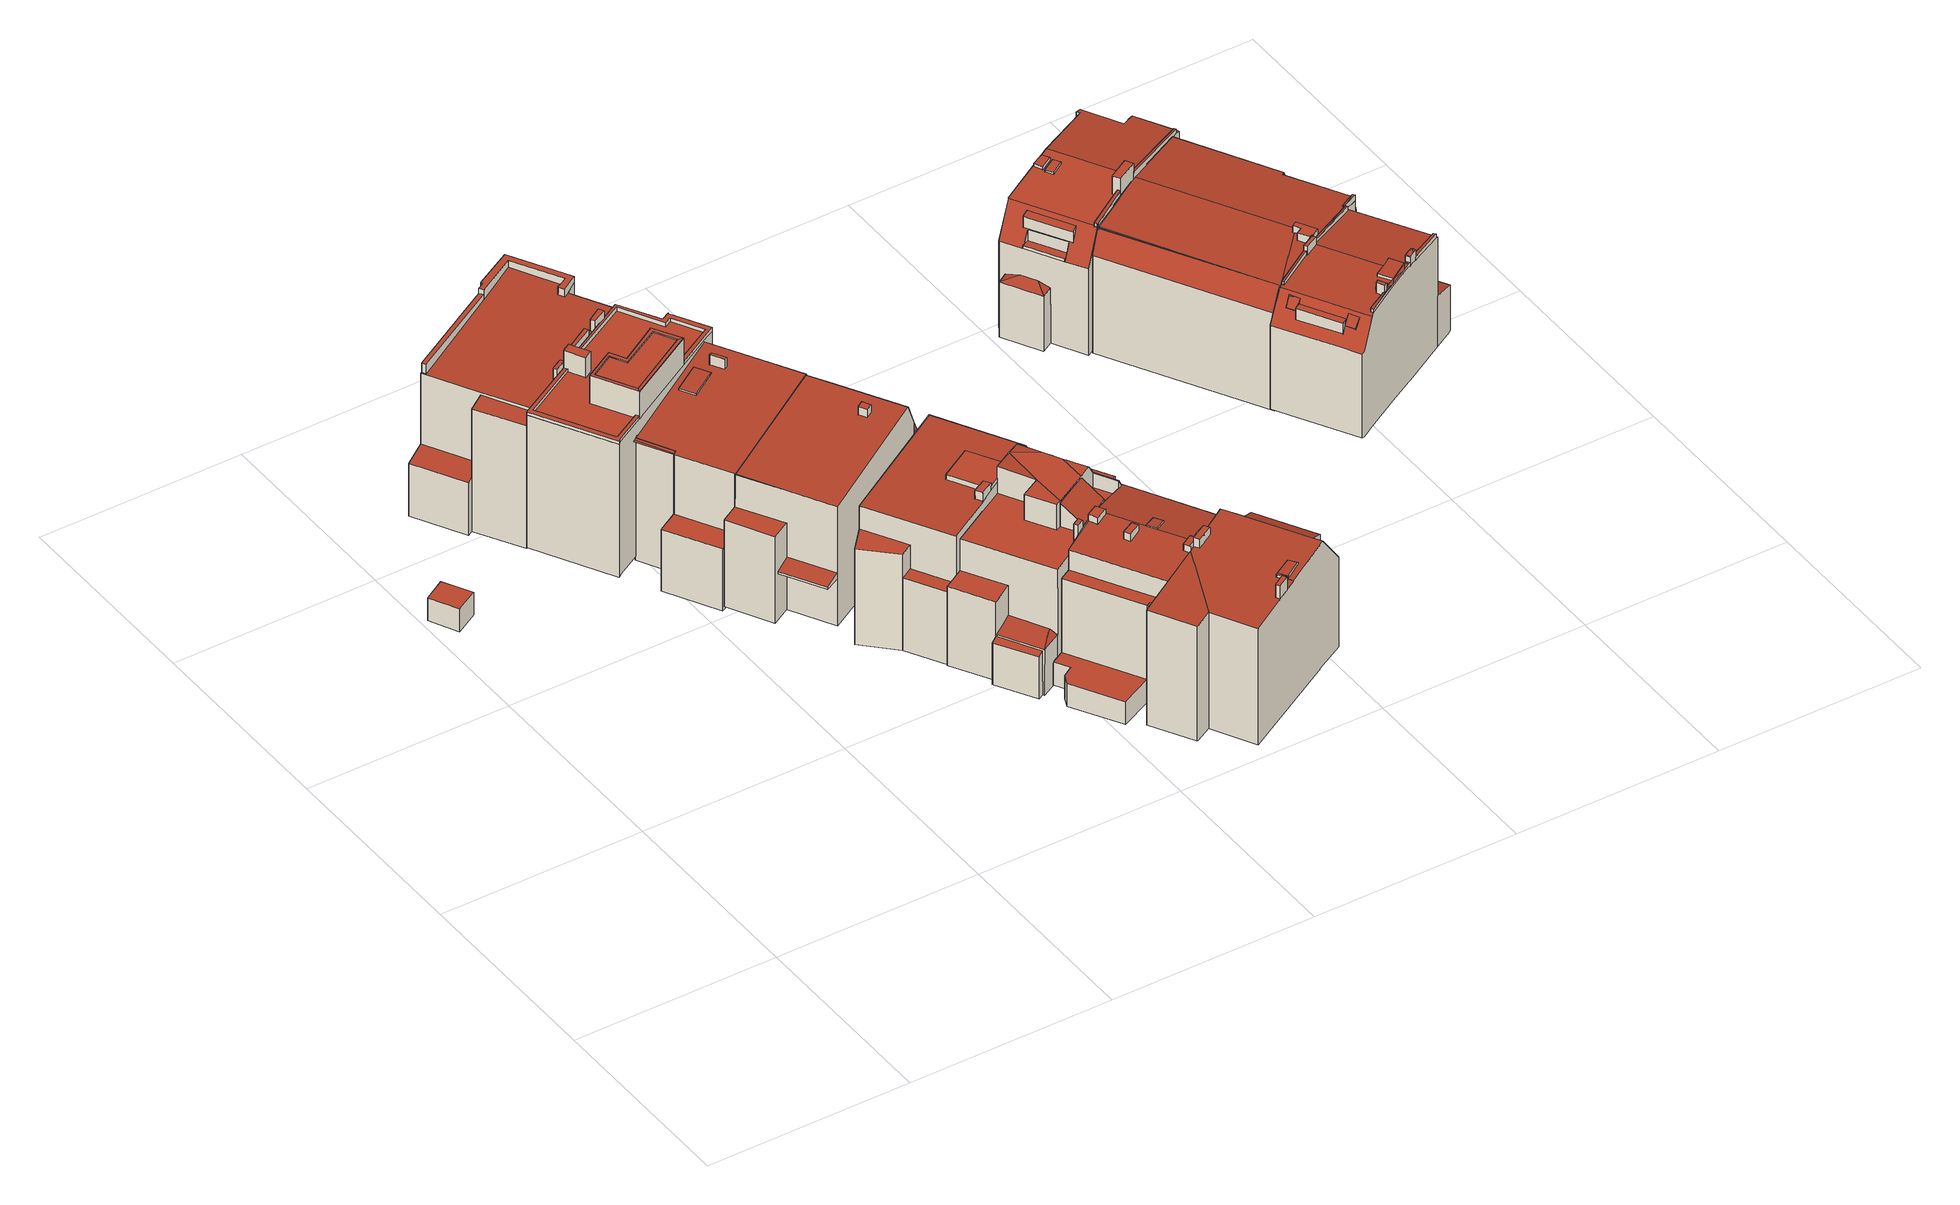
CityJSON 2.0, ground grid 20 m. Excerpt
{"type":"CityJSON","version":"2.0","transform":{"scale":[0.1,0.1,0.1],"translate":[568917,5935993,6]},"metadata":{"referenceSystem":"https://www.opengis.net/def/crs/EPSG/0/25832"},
"CityObjects":{
"building1":{"type":"Building","attributes":{"Grundfläche 2D":"7.586860","Grundhöhe NN":"6.819"},"geometry":[{"type":"Solid","lod":"3","boundaries":[[[[0,1,2,3]],[[4,5,3,2]],[[5,6,0,3]],[[6,7,1,0]],[[7,4,2,1]],[[7,6,5,4]]]],"semantics":{"surfaces":[{"type":"RoofSurface"},{"type":"WallSurface"},{"type":"GroundSurface"}],"values":[[0,1,1,1,1,2]]}}]},
"building2":{"type":"Building","attributes":{"Grundfläche 2D":"193.068914","Grundhöhe NN":"6.212"},"children":["building2-1","building2-2","building2-3","building2-4","building2-5","building2-6","building2-7","building2-8"],"geometry":[{"type":"Solid","lod":"3","boundaries":[[[[8,9,10,11,12,13,14,15,16,17,18,19,20,21,22,23,24,25,26,27,28]],[[29,8,28]],[[30,31,32,33,34,35,36,37,38,39]],[[40,41,42,43,44,45,46,24,23,47]],[[48,49,50,51]],[[52,53,54,55,56]],[[48,51,15,14,13,53,52]],[[57,23,22,21,20,19,18,17,16,15,51,58,59,60]],[[26,25,24,46,45]],[[29,28,27,26,45,61,38,37,62,63]],[[9,8,29,63,64]],[[10,9,64,65]],[[66,53,13,12,11,10,65,67]],[[48,52,56,49]],[[68,50,49,56,69]],[[51,50,68,58]],[[54,53,66,70]],[[55,54,70,71]],[[55,71,69,56]],[[72,34,33,32,73,74]],[[36,35,34,72,75]],[[37,36,75,62]],[[76,40,47,23,57,77]],[[30,39,78,44,43,42,41,40,76,73,32,31]],[[38,61,45,44,78,39]],[[60,59,58,68,69,71,70,66,67,65,64,63,62,75,72,74,73,76,77,57]]]],"semantics":{"surfaces":[{"type":"RoofSurface"},{"type":"WallSurface"},{"type":"GroundSurface"}],"values":[[0,0,0,0,0,0,1,1,1,1,1,1,1,1,1,1,1,1,1,1,1,1,1,1,1,2]]}}]},
"building2-1":{"type":"BuildingInstallation","parents":["building2"],"geometry":[{"type":"MultiSurface","lod":"3","boundaries":[[[79,80,81,82]],[[82,81,21,22]],[[79,82,22,83]],[[80,79,83,84]],[[81,80,84,21]]],"semantics":{"surfaces":[{"type":"RoofSurface"},{"type":"WallSurface"}],"values":[0,1,1,1,1]}}]},
"building2-2":{"type":"BuildingInstallation","parents":["building2"],"geometry":[{"type":"MultiSurface","lod":"3","boundaries":[[[85,86,87,88,89,90]],[[18,88,87,86,16,17]],[[89,88,18,91]],[[92,85,90,89,91,93]],[[86,85,92,16]]],"semantics":{"surfaces":[{"type":"RoofSurface"},{"type":"WallSurface"}],"values":[0,1,1,1,1]}}]},
"building2-3":{"type":"BuildingInstallation","parents":["building2"],"geometry":[{"type":"MultiSurface","lod":"3","boundaries":[[[94,95,96,97]],[[20,98,97,96]],[[94,97,98,99]],[[99,19,95,94]],[[96,95,19,20]]],"semantics":{"surfaces":[{"type":"RoofSurface"},{"type":"WallSurface"}],"values":[0,1,1,1,1]}}]},
"building2-4":{"type":"BuildingInstallation","parents":["building2"],"geometry":[{"type":"MultiSurface","lod":"3","boundaries":[[[100,101,102,103,104,105,106,107,108,109,110,111,112,113]],[[114,115,104,103]],[[115,116,117,105,104]],[[106,105,117,118]],[[119,120,121,111,110,109,108,107,106,118,122,123]],[[121,124,112,111]],[[124,24,25,26,113,112]],[[113,26,27,28,29,100]],[[8,9,101,100,29]],[[9,10,102,101]],[[11,114,103,102,10]]],"semantics":{"surfaces":[{"type":"RoofSurface"},{"type":"WallSurface"}],"values":[0,1,1,1,1,1,1,1,1,1,1]}}]},
"building2-5":{"type":"BuildingInstallation","parents":["building2"],"geometry":[{"type":"MultiSurface","lod":"3","boundaries":[[[125,115,114,126,127,128]],[[126,114,11,12]],[[12,129,127,126]],[[130,116,115,125,128,127,129,131]]],"semantics":{"surfaces":[{"type":"RoofSurface"},{"type":"WallSurface"}],"values":[0,1,1,1]}}]},
"building2-6":{"type":"BuildingInstallation","parents":["building2"],"geometry":[{"type":"MultiSurface","lod":"3","boundaries":[[[132,133,134,135,136,137]],[[32,33,134,133]],[[135,134,33,138]],[[138,139,136,135]],[[137,136,139,140]],[[31,132,137,140]],[[132,31,32,133]]],"semantics":{"surfaces":[{"type":"RoofSurface"},{"type":"WallSurface"}],"values":[0,1,1,1,1,1,1]}}]},
"building2-7":{"type":"BuildingInstallation","parents":["building2"],"geometry":[{"type":"MultiSurface","lod":"3","boundaries":[[[141,61,78,142,143,144,145]],[[38,61,141,37]],[[142,78,61,38,39,146]],[[143,142,146,147]],[[147,35,144,143]],[[35,36,145,144]],[[36,37,141,145]]],"semantics":{"surfaces":[{"type":"RoofSurface"},{"type":"WallSurface"}],"values":[0,1,1,1,1,1,1]}}]},
"building2-8":{"type":"BuildingInstallation","parents":["building2"],"geometry":[{"type":"MultiSurface","lod":"3","boundaries":[[[148,149,150,151]],[[152,150,149]],[[148,151,153]],[[149,148,153,152]]],"semantics":{"surfaces":[{"type":"RoofSurface"},{"type":"WallSurface"}],"values":[0,1,1,1]}}]},
"building3":{"type":"Building","attributes":{"Grundfläche 2D":"150.784578","Grundhöhe NN":"6.321"},"children":["building3-1","building3-2","building3-3","building3-4","building3-5","building3-6","building3-7","building3-8"],"geometry":[{"type":"MultiSurface","lod":"3","boundaries":[[[154,155,156,157,158,159]],[[160,161,162,163,164,165,166]],[[167,168,169,170,171,172,173,22,174,175,176,177,178,179,180,181,182,183,184,185,186,187,188]],[[189,190,191,192,193,194,195,196,197]],[[198,199,200,181,188,201]],[[202,161,160,171,170,169,168,203,204]],[[171,160,166,172]],[[172,166,165,173]],[[205,206,207,178,177,176,175,174,22,173,165,208,209,210]],[[179,178,207,211]],[[212,203,168,167,188,181,180,179,211,213]],[[162,161,202,214]],[[164,163,162,214,215,189,197,196,195,216,217]],[[165,164,217,208]],[[218,191,190,189,215,219]],[[220,193,192,191,218,221]],[[216,195,194,193,220,222]],[[214,202,204,203,212,213,211,207,206,205,210,209,208,217,216,222,220,221,218,219,215]]],"semantics":{"surfaces":[{"type":"RoofSurface"},{"type":"WallSurface"},{"type":"GroundSurface"}],"values":[0,0,0,0,1,1,1,1,1,1,1,1,1,1,1,1,1,2]}}]},
"building3-1":{"type":"BuildingInstallation","parents":["building3"],"geometry":[{"type":"MultiSurface","lod":"3","boundaries":[[[223,224,225,226]],[[224,223,156,155]],[[199,198,226,225]]],"semantics":{"surfaces":[{"type":"RoofSurface"},{"type":"WallSurface"}],"values":[0,1,1]}}]},
"building3-2":{"type":"BuildingInstallation","parents":["building3"],"geometry":[{"type":"MultiSurface","lod":"3","boundaries":[[[227,228,229,230,231,232,233,200,234,235]],[[176,177,178,231,230,229]],[[178,179,232,231]],[[179,180,181,200,233,232]],[[182,236,235,234]],[[227,235,236,237]],[[237,238,228,227]]],"semantics":{"surfaces":[{"type":"RoofSurface"},{"type":"WallSurface"}],"values":[0,1,1,1,1,1,1]}}]},
"building3-3":{"type":"BuildingInstallation","parents":["building3"],"geometry":[{"type":"MultiSurface","lod":"3","boundaries":[[[239,240,241,242,201,243,244,245,246,247,248,249,250,251,252]],[[188,167,168,243,201]],[[168,169,170,171,246,245,244,243]],[[171,172,247,246]],[[172,173,248,247]],[[173,22,174,250,249,248]],[[253,254,252,251]],[[254,255,239,252]],[[256,240,239,255]],[[241,240,256,257]],[[257,187,242,241]]],"semantics":{"surfaces":[{"type":"RoofSurface"},{"type":"WallSurface"}],"values":[0,1,1,1,1,1,1,1,1,1,1]}}]},
"building3-4":{"type":"BuildingInstallation","parents":["building3"],"geometry":[{"type":"MultiSurface","lod":"3","boundaries":[[[258,259,260,261,262,263]],[[261,260,229,228,238,264]],[[262,261,264,265]],[[253,251,250,258,263,262,265]],[[250,174,175,176,229,260,259,258]]],"semantics":{"surfaces":[{"type":"RoofSurface"},{"type":"WallSurface"}],"values":[0,1,1,1,1]}}]},
"building3-5":{"type":"BuildingInstallation","parents":["building3"],"geometry":[{"type":"MultiSurface","lod":"3","boundaries":[[[266,267,268,269]],[[266,269,270,271]],[[271,272,267,266]],[[269,268,273,270]],[[268,267,272,273]]],"semantics":{"surfaces":[{"type":"RoofSurface"},{"type":"WallSurface"}],"values":[0,1,1,1,1]}}]},
"building3-6":{"type":"BuildingInstallation","parents":["building3"],"geometry":[{"type":"MultiSurface","lod":"3","boundaries":[[[274,275,276,277]],[[277,278,279,274]],[[276,275,280,281]],[[281,278,277,276]],[[275,274,279,280]]],"semantics":{"surfaces":[{"type":"RoofSurface"},{"type":"WallSurface"}],"values":[0,1,1,1,1]}}]},
"building3-7":{"type":"BuildingInstallation","parents":["building3"],"geometry":[{"type":"MultiSurface","lod":"3","boundaries":[[[282,283,284,285,286,287,288,289,290,291,292]],[[189,190,191,286,285,284]],[[191,192,193,288,287,286]],[[193,194,195,290,289,288]],[[196,291,290,195]],[[196,293,292,291]],[[282,292,293,294]],[[294,197,283,282]],[[189,284,283,197]]],"semantics":{"surfaces":[{"type":"RoofSurface"},{"type":"WallSurface"}],"values":[0,1,1,1,1,1,1,1,1]}}]},
"building3-8":{"type":"BuildingInstallation","parents":["building3"],"geometry":[{"type":"MultiSurface","lod":"3","boundaries":[[[295,296,297,225,224,298,299,300,301,223,226,302]],[[298,224,155,154]],[[299,298,154,159]],[[300,299,159,158]],[[301,300,158,157]],[[223,301,157,156]],[[186,302,226,198,201,242,187]],[[302,186,185,295]],[[295,185,184,296]],[[296,184,183,297]],[[200,199,225,297,183,182,234]]],"semantics":{"surfaces":[{"type":"RoofSurface"},{"type":"WallSurface"}],"values":[0,1,1,1,1,1,1,1,1,1,1]}}]},
"building4":{"type":"Building","attributes":{"Grundfläche 2D":"150.213702","Grundhöhe NN":"6.006"},"children":["building4-1","building4-2","building4-3"],"geometry":[{"type":"Solid","lod":"3","boundaries":[[[[303,304,305,306,307,308,309,310,311]],[[312,313,306,305,304,314,315,316,317]],[[318,319,320,321,322]],[[323,324,325,326]],[[327,328,329,330,331,332]],[[320,319,333,334]],[[321,335,336,322]],[[318,322,336,337]],[[319,318,337,333]],[[338,339,317,314]],[[340,341,342,308,307,306,313,312,317,339,343]],[[344,308,342,345]],[[344,345,346,332,310]],[[310,332,331,311]],[[338,314,304,303,311,331,347,348,349]],[[325,320,334,350,326]],[[323,326,350,351]],[[323,351,335,321,324]],[[324,321,320,325]],[[327,332,346,352]],[[328,327,352,353]],[[354,347,331,330,329,328,353,355]],[[333,337,336,335,351,350,334]],[[342,341,340,343,339,338,349,348,347,354,355,353,352,346,345]],[[310,309,308,344]],[[316,315,314,317]]]],"semantics":{"surfaces":[{"type":"RoofSurface"},{"type":"WallSurface"},{"type":"GroundSurface"}],"values":[[0,0,0,0,0,1,1,1,1,1,1,1,1,1,1,1,1,1,1,1,1,1,2,2,0,0]]}}]},
"building4-1":{"type":"BuildingInstallation","parents":["building4"],"geometry":[{"type":"MultiSurface","lod":"3","boundaries":[[[356,357,358,359]],[[360,361,359,358]],[[356,359,361,362]],[[357,356,362,363]],[[363,360,358,357]]],"semantics":{"surfaces":[{"type":"RoofSurface"},{"type":"WallSurface"}],"values":[0,1,1,1,1]}}]},
"building4-2":{"type":"BuildingInstallation","parents":["building4"],"geometry":[{"type":"MultiSurface","lod":"3","boundaries":[[[364,365,366,367]],[[368,366,365]],[[364,367,369]],[[365,364,369,368]]],"semantics":{"surfaces":[{"type":"RoofSurface"},{"type":"WallSurface"}],"values":[0,1,1,1]}}]},
"building4-3":{"type":"BuildingInstallation","parents":["building4"],"geometry":[{"type":"MultiSurface","lod":"3","boundaries":[[[370,371,372,373]],[[374,371,370,375]],[[374,376,372,371]],[[373,372,376,377]],[[370,373,377,375]]],"semantics":{"surfaces":[{"type":"RoofSurface"},{"type":"WallSurface"}],"values":[0,1,1,1,1]}}]},
"building5":{"type":"Building","attributes":{"Grundfläche 2D":"145.394375","Grundhöhe NN":"6.310"},"children":["building5-1","building5-2","building5-3"],"geometry":[{"type":"Solid","lod":"3","boundaries":[[[[378,311,379]],[[380,311,378,381,382,383]],[[380,383,382,384,385,315,386,387]],[[388,389,390,391]],[[392,393,394,395]],[[382,381,396,397,398,399,384]],[[399,400,386,384]],[[401,402,403,390,379,311,380,387,386,400,404]],[[405,406,407,398,397,396,381,378,379,390,389]],[[391,390,403,408]],[[388,391,408,409]],[[405,389,388,409,407,406]],[[393,392,410,411]],[[394,393,411,412]],[[395,394,412,413]],[[392,395,413,410]],[[402,401,404,400,399,398,407,409,408,403]],[[411,410,413,412]],[[384,386,315,385]]]],"semantics":{"surfaces":[{"type":"RoofSurface"},{"type":"WallSurface"},{"type":"GroundSurface"}],"values":[[0,0,0,0,0,1,1,1,1,1,1,1,1,1,1,1,2,2,0]]}}]},
"building5-1":{"type":"BuildingInstallation","parents":["building5"],"geometry":[{"type":"MultiSurface","lod":"3","boundaries":[[[414,415,416,417]],[[418,419,417,416]],[[414,417,419,420]],[[414,420,421,415]],[[421,418,416,415]]],"semantics":{"surfaces":[{"type":"RoofSurface"},{"type":"WallSurface"}],"values":[0,1,1,1,1]}}]},
"building5-2":{"type":"BuildingInstallation","parents":["building5"],"geometry":[{"type":"MultiSurface","lod":"3","boundaries":[[[422,423,424,425]],[[426,424,423]],[[427,422,425]],[[426,423,422,427]]],"semantics":{"surfaces":[{"type":"RoofSurface"},{"type":"WallSurface"}],"values":[0,1,1,1]}}]},
"building5-3":{"type":"BuildingInstallation","parents":["building5"],"geometry":[{"type":"MultiSurface","lod":"3","boundaries":[[[428,396,405,429]],[[397,406,405,396]],[[406,430,429,405]],[[430,431,428,429]],[[431,397,396,428]],[[397,431,430,406]]],"semantics":{"surfaces":[{"type":"RoofSurface"},{"type":"WallSurface"},{"type":"OuterCeilingSurface"}],"values":[0,1,1,1,1,2]}}]},
"building6":{"type":"Building","attributes":{"Grundfläche 2D":"137.640299","Grundhöhe NN":"7.008"},"children":["building6-1"],"geometry":[{"type":"MultiSurface","lod":"3","boundaries":[[[432,433,434,435,436,437]],[[438,439,440,441,442,443,444,445,446,447,448,449,450,451]],[[450,449,452,453,454,455]],[[456,457,458,459]],[[460,461,462,463]],[[437,436,448,447]],[[432,437,447,446]],[[446,445,433,432]],[[443,448,436,435]],[[456,459,464,465]],[[457,456,465,466]],[[458,457,439,438,451,460,463]],[[449,448,443,442,441,440,439,457,466,467,452]],[[455,452,467,468]],[[451,450,455,468,469,460]],[[461,460,469,470]],[[463,462,464,459,458]],[[462,461,470,464]],[[470,469,468,467,466,465,464]],[[453,452,455,454]]],"semantics":{"surfaces":[{"type":"RoofSurface"},{"type":"WallSurface"},{"type":"GroundSurface"}],"values":[0,0,0,0,0,1,1,1,1,1,1,1,1,1,1,1,1,1,2,0]}}]},
"building6-1":{"type":"BuildingInstallation","parents":["building6"],"geometry":[{"type":"MultiSurface","lod":"3","boundaries":[[[471,472,471,473,474,475]],[[471,472,440,441,442,443,435,473]],[[435,434,474,473]],[[475,474,434,433,445,476]],[[440,472,471,475,476,441]]],"semantics":{"surfaces":[{"type":"RoofSurface"},{"type":"WallSurface"}],"values":[0,1,1,1,1]}}]},
"building7":{"type":"Building","attributes":{"Grundfläche 2D":"152.848175","Grundhöhe NN":"7.131"},"children":["building7-1","building7-2","building7-3","building7-4","building7-5","building7-6","building7-7"],"geometry":[{"type":"Solid","lod":"3","boundaries":[[[[477,478,479,480,481,482,483,484,485,486,487,488,489,490]],[[491,492,493]],[[494,495,496,491]],[[491,496,497,498,499,492]],[[500,498,497]],[[492,499,501]],[[498,500,502,503,504,505,501,499]],[[506,507,508,509,510]],[[511,512,513,514,515,516]],[[517,518,519,520]],[[521,522,523,524,525]],[[523,526,525,524]],[[521,525,526,489,488,514,513]],[[527,480,479,478,477,490,489,526,528,529,530]],[[487,531,532,514,488]],[[508,507,533,534]],[[509,508,534,535]],[[510,509,535,536]],[[537,516,515,514,532,538]],[[516,537,533,507,511]],[[521,513,512,511,507,506,522]],[[493,487,486,491]],[[491,486,485,494]],[[494,485,484,495]],[[482,481,502,500,497,496,495,484,483]],[[502,481,480,503]],[[503,480,527,539,504]],[[517,540,541,505,504,539,542,518]],[[487,493,492,501,505,541,531]],[[519,518,542,543]],[[520,519,543,544]],[[517,520,544,540]],[[545,523,522,506,510,536]],[[526,523,545,528]],[[529,528,545,536,535,534,533,537,538,532,531,541,540,544,543,542,539,527,530]]]],"semantics":{"surfaces":[{"type":"RoofSurface"},{"type":"WallSurface"},{"type":"GroundSurface"}],"values":[[0,0,0,0,0,0,0,0,0,0,0,0,1,1,1,1,1,1,1,1,1,1,1,1,1,1,1,1,1,1,1,1,1,1,2]]}}]},
"building7-1":{"type":"BuildingInstallation","parents":["building7"],"geometry":[{"type":"MultiSurface","lod":"3","boundaries":[[[546,547,548,549]],[[490,477,547,546]],[[477,550,548,547]],[[549,548,550,551]],[[551,490,546,549]]],"semantics":{"surfaces":[{"type":"RoofSurface"},{"type":"WallSurface"}],"values":[0,1,1,1,1]}}]},
"building7-2":{"type":"BuildingInstallation","parents":["building7"],"geometry":[{"type":"MultiSurface","lod":"3","boundaries":[[[552,553,554,555]],[[552,482,483,553]],[[483,556,554,553]],[[556,557,555,554]],[[482,552,555,557]]],"semantics":{"surfaces":[{"type":"RoofSurface"},{"type":"WallSurface"}],"values":[0,1,1,1,1]}}]},
"building7-3":{"type":"BuildingInstallation","parents":["building7"],"geometry":[{"type":"MultiSurface","lod":"3","boundaries":[[[558,559,560,561]],[[562,563,560,559]],[[561,560,563,564]],[[564,565,558,561]],[[559,558,565,562]]],"semantics":{"surfaces":[{"type":"RoofSurface"},{"type":"WallSurface"}],"values":[0,1,1,1,1]}}]},
"building7-4":{"type":"BuildingInstallation","parents":["building7"],"geometry":[{"type":"MultiSurface","lod":"3","boundaries":[[[566,567,568,569]],[[568,567,570]],[[571,566,569]],[[567,566,571,570]]],"semantics":{"surfaces":[{"type":"RoofSurface"},{"type":"WallSurface"}],"values":[0,1,1,1]}}]},
"building7-5":{"type":"BuildingInstallation","parents":["building7"],"geometry":[{"type":"MultiSurface","lod":"3","boundaries":[[[572,573,574,575]],[[575,574,576,577]],[[577,578,572,575]],[[573,572,578,579]],[[579,576,574,573]]],"semantics":{"surfaces":[{"type":"RoofSurface"},{"type":"WallSurface"}],"values":[0,1,1,1,1]}}]},
"building7-6":{"type":"BuildingInstallation","parents":["building7"],"geometry":[{"type":"MultiSurface","lod":"3","boundaries":[[[580,581,582,583]],[[582,581,584]],[[580,583,585]],[[581,580,585,584]]],"semantics":{"surfaces":[{"type":"RoofSurface"},{"type":"WallSurface"}],"values":[0,1,1,1]}}]},
"building7-7":{"type":"BuildingInstallation","parents":["building7"],"geometry":[{"type":"MultiSurface","lod":"3","boundaries":[[[586,587,588,589]],[[587,586,590,591]],[[588,592,593,589]],[[586,589,593,590]],[[591,592,588,587]]],"semantics":{"surfaces":[{"type":"RoofSurface"},{"type":"WallSurface"}],"values":[0,1,1,1,1]}}]},
"building8":{"type":"Building","attributes":{"Grundfläche 2D":"140.776679","Grundhöhe NN":"7.153"},"children":["building8-1","building8-2","building8-3","building8-4","building8-5"],"geometry":[{"type":"Solid","lod":"3","boundaries":[[[[594,595,596,597,598,599,600,601,602,603,604,605,606,607,608,609,610],[611,605,611,602]],[[610,595,594]],[[612,613,614,615,603,602,601,600,599,598]],[[611,605,611,602]],[[616,617,618,619,620,621,622,623]],[[624,625,626,627,628,620,619,618]],[[629,630,631,632,633,634]],[[635,636,637,638,639,640,641]],[[642,629,608,607,606,605,604,603,615,621,643,644,645]],[[608,629,634,609]],[[646,647,648,649,623,650,614,613,612,598,597,596,595,610,609,634,651,652,653]],[[650,623,622,621,615,614]],[[643,621,620,628,627,654,655]],[[656,657,624,618,617,616,623,649,658]],[[627,624,657,654]],[[631,638,659,660,661]],[[633,661,660,662]],[[634,633,662,651]],[[629,642,663,639,630]],[[630,639,638,631]],[[640,639,663,664]],[[641,640,664,665]],[[635,641,665,666]],[[636,635,666,667]],[[637,636,667,668]],[[638,637,668,659]],[[659,668,667,666,665,664,663,642,645,644,643,655,654,657,656,658,649,648,647,646,653,652,651,662,660]],[[625,624,627,626]],[[661,633,632,631]]]],"semantics":{"surfaces":[{"type":"RoofSurface"},{"type":"WallSurface"},{"type":"GroundSurface"}],"values":[[0,0,0,0,0,0,0,0,1,1,1,1,1,1,1,1,1,1,1,1,1,1,1,1,1,1,2,0,0]]}}]},
"building8-1":{"type":"BuildingInstallation","parents":["building8"],"geometry":[{"type":"MultiSurface","lod":"3","boundaries":[[[669,670,671,672,673,674]],[[675,676,672,671,670,605]],[[673,672,676,677]],[[674,673,677,611]],[[669,674,611,604]],[[670,669,604,605]]],"semantics":{"surfaces":[{"type":"RoofSurface"},{"type":"WallSurface"}],"values":[0,1,1,1,1,1]}}]},
"building8-2":{"type":"BuildingInstallation","parents":["building8"],"geometry":[{"type":"MultiSurface","lod":"3","boundaries":[[[678,679,680,681,682,683,684]],[[680,610,595,596,597,682,681]],[[684,683,682,597,685,594]],[[594,686,687,679,678,684]],[[687,610,680,679]]],"semantics":{"surfaces":[{"type":"RoofSurface"},{"type":"WallSurface"}],"values":[0,1,1,1,1]}}]},
"building8-3":{"type":"BuildingInstallation","parents":["building8"],"geometry":[{"type":"MultiSurface","lod":"3","boundaries":[[[688,689,690,691]],[[691,690,692,693]],[[688,691,693,694]],[[689,688,694,695]],[[690,689,695,692]]],"semantics":{"surfaces":[{"type":"RoofSurface"},{"type":"WallSurface"}],"values":[0,1,1,1,1]}}]},
"building8-4":{"type":"BuildingInstallation","parents":["building8"],"geometry":[{"type":"MultiSurface","lod":"3","boundaries":[[[696,697,698,699]],[[601,600,699,698]],[[600,700,696,699]],[[697,696,700,701]],[[701,601,698,697]]],"semantics":{"surfaces":[{"type":"RoofSurface"},{"type":"WallSurface"}],"values":[0,1,1,1,1]}}]},
"building8-5":{"type":"BuildingInstallation","parents":["building8"],"geometry":[{"type":"MultiSurface","lod":"3","boundaries":[[[702,703,650,704,705]],[[623,650,703,622]],[[623,616,617,705,704,650]],[[705,617,706,702]],[[706,622,703,702]]],"semantics":{"surfaces":[{"type":"RoofSurface"},{"type":"WallSurface"}],"values":[0,1,1,1,1]}}]},
"building9":{"type":"Building","attributes":{"Grundfläche 2D":"150.774422","Grundhöhe NN":"7.460"},"children":["building9-1","building9-2","building9-3"],"geometry":[{"type":"Solid","lod":"3","boundaries":[[[[707,708,709,710]],[[711,712,713,714,715]],[[716,717,716,718]],[[719,717,716,720]],[[721,722,723,724,725,711,715,726,727,728,729,717,730,731,732,733,734,735,736,737],[719,720,716,717],[716,718,716,717]],[[738,739,740,721,737,736,735,741,742],[710,709,743,744]],[[745,746,747,748]],[[707,710,744]],[[743,708,707,744]],[[709,708,743]],[[713,712,749,750]],[[751,715,714,713,750,752]],[[726,715,751,753]],[[754,755,756,741,735,734,733,732,731,730,717,729,728,727,726,753,757]],[[747,758,759,738,742,741,756,760,748]],[[761,762,749,712,711,725,724,723,722,721,740,739,738,759,763]],[[745,748,760,764]],[[746,745,764,765]],[[747,746,765,758]],[[757,753,751,752,750,749,762,761,763,759,758,765,764,760,756,755,754]]]],"semantics":{"surfaces":[{"type":"RoofSurface"},{"type":"WallSurface"},{"type":"GroundSurface"}],"values":[[0,0,0,0,0,0,0,1,1,1,1,1,1,1,1,1,1,1,1,2]]}}]},
"building9-1":{"type":"BuildingInstallation","parents":["building9"],"geometry":[{"type":"MultiSurface","lod":"3","boundaries":[[[766,767,768,769,770]],[[771,768,767]],[[768,771,772,773,774,775]],[[776,719,767,766]],[[771,767,719,716]],[[773,772,771,716,777,778]],[[778,779,774,773]],[[718,775,774,779]],[[780,770,769,768,775,718,720,781]],[[780,776,766,770]]],"semantics":{"surfaces":[{"type":"RoofSurface"},{"type":"WallSurface"}],"values":[0,0,0,1,1,1,1,1,1,1]}}]},
"building9-2":{"type":"BuildingInstallation","parents":["building9"],"geometry":[{"type":"MultiSurface","lod":"3","boundaries":[[[782,783,784,785,786,787,788,789]],[[725,790,783,782]],[[790,791,792,793,794,787,786,785,784,783]],[[794,722,788,787]],[[724,725,782,789,788,722,723]]],"semantics":{"surfaces":[{"type":"RoofSurface"},{"type":"WallSurface"}],"values":[0,1,1,1,1]}}]},
"building9-3":{"type":"BuildingInstallation","parents":["building9"],"geometry":[{"type":"MultiSurface","lod":"3","boundaries":[[[795,796,797,798]],[[796,795,727,728]],[[728,799,797,796]],[[798,797,799,800]],[[800,727,795,798]]],"semantics":{"surfaces":[{"type":"RoofSurface"},{"type":"WallSurface"}],"values":[0,1,1,1,1]}}]},
"building10":{"type":"Building","attributes":{"Grundfläche 2D":"142.229247","Grundhöhe NN":"6.797"},"children":["building10-1","building10-2","building10-3","building10-4","building10-5","building10-6","building10-7"],"geometry":[{"type":"MultiSurface","lod":"3","boundaries":[[[801,802,803,804,805,806,807,808,809,810,811,812,813,814]],[[815,805,804,803,816,817,818,819,820,821]],[[822,823,824,821,820,819,825,826,827,828,829,830,831,832]],[[833,834,835]],[[836,834,833,837]],[[837,838,836]],[[839,840,841,842,843]],[[833,835,844,845]],[[837,833,845,846]],[[838,837,846,847]],[[840,839,848,849]],[[843,842,850,851]],[[839,843,851,848]],[[801,814,852,853]],[[802,801,853,854]],[[803,802,854]],[[855,856,857,858,828,827,826,825,819,818,817,816,803,854,859]],[[860,830,829,828,858,861]],[[832,831,830,860,850,842,841]],[[832,841,840,822]],[[822,840,849,862,823]],[[863,864,806,805,815,821,824,865,866]],[[824,823,862,865]],[[836,838,847,852,814,813,808,807,806,864,844,835,834]],[[860,861,858,857,856,855,859,854,853,852,847,846,845,844,864,863,866,865,862,849,848,851,850]]],"semantics":{"surfaces":[{"type":"RoofSurface"},{"type":"WallSurface"},{"type":"GroundSurface"}],"values":[0,0,0,0,0,0,0,1,1,1,1,1,1,1,1,1,1,1,1,1,1,1,1,1,2]}}]},
"building10-1":{"type":"BuildingInstallation","parents":["building10"],"geometry":[{"type":"MultiSurface","lod":"3","boundaries":[[[867,868,869,870,871,872]],[[872,817,818,819,825,826,868,867]],[[870,869,868,826,873,874]],[[870,874,820,875,871]]],"semantics":{"surfaces":[{"type":"RoofSurface"},{"type":"WallSurface"}],"values":[0,1,1,1]}}]},
"building10-2":{"type":"BuildingInstallation","parents":["building10"],"geometry":[{"type":"MultiSurface","lod":"3","boundaries":[[[876,877,878,879,880,881]],[[882,876,881]],[[811,883,879,878,877,876,882,810]],[[883,880,879]]],"semantics":{"surfaces":[{"type":"RoofSurface"},{"type":"WallSurface"}],"values":[0,1,1,1]}}]},
"building10-3":{"type":"BuildingInstallation","parents":["building10"],"geometry":[{"type":"MultiSurface","lod":"3","boundaries":[[[884,885,886,887]],[[816,817,872,885,884,888]],[[886,885,872,871,875,889]],[[889,890,887,886]],[[887,890,891,892,888,884]]],"semantics":{"surfaces":[{"type":"RoofSurface"},{"type":"WallSurface"}],"values":[0,1,1,1,1]}}]},
"building10-4":{"type":"BuildingInstallation","parents":["building10"],"geometry":[{"type":"MultiSurface","lod":"3","boundaries":[[[893,894,895,896]],[[896,895,897,898]],[[898,899,893,896]],[[894,893,899,900]],[[900,897,895,894]]],"semantics":{"surfaces":[{"type":"RoofSurface"},{"type":"WallSurface"}],"values":[0,1,1,1,1]}}]},
"building10-5":{"type":"BuildingInstallation","parents":["building10"],"geometry":[{"type":"MultiSurface","lod":"3","boundaries":[[[901,902,903,904,905]],[[906,903,902,901,907,908]],[[906,909,904,903]],[[905,904,909,910]],[[910,907,901,905]]],"semantics":{"surfaces":[{"type":"RoofSurface"},{"type":"WallSurface"}],"values":[0,1,1,1,1]}}]},
"building10-6":{"type":"BuildingInstallation","parents":["building10"],"geometry":[{"type":"MultiSurface","lod":"3","boundaries":[[[911,912,888,892,913]],[[913,892,891,804,914]],[[911,913,914,801]],[[801,802,912,911]],[[802,803,912]],[[888,912,803,816]]],"semantics":{"surfaces":[{"type":"RoofSurface"},{"type":"WallSurface"}],"values":[0,1,1,1,1,1]}}]},
"building10-7":{"type":"BuildingInstallation","parents":["building10"],"geometry":[{"type":"MultiSurface","lod":"3","boundaries":[[[915,809,916,917,812,918]],[[810,809,915]],[[811,918,812]],[[810,915,918,811]],[[916,809,808]],[[808,813,917,916]],[[812,917,813]]],"semantics":{"surfaces":[{"type":"RoofSurface"},{"type":"WallSurface"}],"values":[0,1,1,1,1,1,1]}}]},
"building11":{"type":"Building","attributes":{"Grundfläche 2D":"259.659423","Grundhöhe NN":"6.634"},"children":["building11-1"],"geometry":[{"type":"Solid","lod":"3","boundaries":[[[[919,920,921,922,923]],[[924,925,926,927,928]],[[929,930,803,931,932,933,934,935]],[[802,931,803]],[[932,936,937,934,933]],[[938,939,937]],[[937,939,934]],[[938,940,941,939]],[[928,935,934,939,941,942,943,923,922,924]],[[944,931,802]],[[931,944,945,946,947]],[[924,921,925]],[[922,921,924]],[[921,920,948,949]],[[925,921,949,950]],[[926,925,950,951]],[[952,953,954,803,930,929,935,928,927,926,951,955]],[[802,803,954]],[[944,802,954,956]],[[945,944,956,957]],[[946,945,957,958]],[[959,960,938,937,936,932,931,947,946,958,961]],[[940,938,960,962]],[[942,941,940,962,963]],[[943,942,963,964]],[[920,919,965,948]],[[923,943,964,966]],[[919,923,966,965]],[[948,965,966,964,963,962,960,959,961,958,957,956,954,953,952,955,951,950,949]]]],"semantics":{"surfaces":[{"type":"RoofSurface"},{"type":"WallSurface"},{"type":"GroundSurface"}],"values":[[0,0,0,0,0,0,0,0,0,0,0,0,0,1,1,1,1,1,1,1,1,1,1,1,1,1,1,1,2]]}}]},
"building11-1":{"type":"BuildingInstallation","parents":["building11"],"geometry":[{"type":"MultiSurface","lod":"3","boundaries":[[[967,968,969,970,971,972,973,974,975]],[[941,939,934,973,972]],[[934,976,974,973]],[[967,975,974,976,933,977]],[[968,967,977,978]],[[968,978,937,969]],[[937,938,970,969]],[[938,940,971,970]],[[940,941,972,971]]],"semantics":{"surfaces":[{"type":"RoofSurface"},{"type":"WallSurface"}],"values":[0,1,1,1,1,1,1,1,1]}}]},
"building12":{"type":"Building","attributes":{"Grundfläche 2D":"135.980209","Grundhöhe NN":"7.382"},"children":["building12-1","building12-2","building12-3","building12-4","building12-5","building12-6","building12-7","building12-8","building12-9","building12-10","building12-11","building12-12"],"geometry":[{"type":"Solid","lod":"3","boundaries":[[[[979,980,947,981,982,983]],[[984,985,986,987,988,989,947,980,990,991,992,993,994]],[[985,984,994,993,992,995,996,997,998,999,1000,1001,1002,1003,1004,1005]],[[1006,1003,1002]],[[1007,1008,1009,1010,1011,1012,1013]],[[1014,1015,1016,1017,1018,1019]],[[1020,1021,1010,1009,1008,1007,1022]],[[1011,1010,1021,1023]],[[1011,1023,1024,1012]],[[1018,1013,1012,1019]],[[1019,1012,1024,1025,1014]],[[1015,1014,1025,1026]],[[1027,1028,1029,1030,1022,1007,1000,999,998,997,996,995,992,991,990,980,979,983,1031,1032]],[[1018,1017,1001,1000,1007,1013]],[[1001,1017,1016,1002]],[[1002,1016,1015,1006]],[[1006,1015,1026,1033,1003]],[[1004,1003,1033,1034]],[[985,1005,1035,1036]],[[1005,1004,1034,1035]],[[986,985,1036,1037]],[[1038,981,947,989,988,987,986,1037,1039]],[[983,982,981,1038,1031]],[[1029,1028,1027,1032,1031,1038,1039,1037,1036,1035,1034,1033,1026,1025,1024,1023,1021,1020,1022,1030]]]],"semantics":{"surfaces":[{"type":"RoofSurface"},{"type":"WallSurface"},{"type":"GroundSurface"}],"values":[[0,0,0,0,0,0,1,1,1,1,1,1,1,1,1,1,1,1,1,1,1,1,1,2]]}}]},
"building12-1":{"type":"BuildingInstallation","parents":["building12"],"geometry":[{"type":"MultiSurface","lod":"3","boundaries":[[[1040,1041,1042,1043,1044,1045]],[[1046,1043,1042]],[[1047,1044,1043,1046,1048]],[[1045,1044,1047,993,1049,1040]],[[1049,1050,1042,1041,1040]]],"semantics":{"surfaces":[{"type":"RoofSurface"},{"type":"WallSurface"}],"values":[0,1,1,1,1]}}]},
"building12-2":{"type":"BuildingInstallation","parents":["building12"],"geometry":[{"type":"MultiSurface","lod":"3","boundaries":[[[1051,1052,1053,1054,1055]],[[1054,1053,1056,1057]],[[1057,1058,1055,1054]],[[1058,1059,1060,1052,1051,1055]]],"semantics":{"surfaces":[{"type":"RoofSurface"},{"type":"WallSurface"}],"values":[0,1,1,1]}}]},
"building12-3":{"type":"BuildingInstallation","parents":["building12"],"geometry":[{"type":"MultiSurface","lod":"3","boundaries":[[[1061,1062,1063,1064]],[[1065,1066,1063,1062]],[[1064,1063,1066,1067]],[[1067,1068,1061,1064]],[[1062,1061,1068,1065]]],"semantics":{"surfaces":[{"type":"RoofSurface"},{"type":"WallSurface"}],"values":[0,1,1,1,1]}}]},
"building12-4":{"type":"BuildingInstallation","parents":["building12"],"geometry":[{"type":"MultiSurface","lod":"3","boundaries":[[[1069,1070,1071,1072]],[[1073,1072,1071]],[[1073,1074,1075,1072]],[[1076,1077,1075,1074]],[[1078,1079,1077,1076]],[[1073,1071,1070,984,1080]],[[1074,1073,1080,1081]],[[1081,1001,1002,1078,1076,1074]],[[1002,1006,1079,1078]],[[1006,1003,1077,1079]],[[1003,1004,1075,1077]],[[1004,1005,1072,1075]],[[985,1069,1072,1005]]],"semantics":{"surfaces":[{"type":"RoofSurface"},{"type":"WallSurface"}],"values":[0,0,0,0,0,1,1,1,1,1,1,1,1]}}]},
"building12-5":{"type":"BuildingInstallation","parents":["building12"],"geometry":[{"type":"MultiSurface","lod":"3","boundaries":[[[1082,1083,1084,1085]],[[1085,1084,1086,1087]],[[1082,1085,1087,1088]],[[1083,1082,1088,1089]],[[1084,1083,1089,1086]]],"semantics":{"surfaces":[{"type":"RoofSurface"},{"type":"WallSurface"}],"values":[0,1,1,1,1]}}]},
"building12-6":{"type":"BuildingInstallation","parents":["building12"],"geometry":[{"type":"MultiSurface","lod":"3","boundaries":[[[1090,1091,1092]],[[1046,1091,1090]],[[1042,1093,1046]],[[1093,1091,1046]],[[1094,1095,1096,1042]],[[1096,1093,1042]],[[1097,1098,1095]],[[1098,1096,1095]],[[1099,1100,1098]],[[1100,1096,1098]],[[1099,1101,1102,1103]],[[1103,1100,1099]],[[1104,1048,1046,1090]],[[1053,1052,1060,1105,1097,1095,1094,1042,1050,1056]],[[1102,1101,1106,1107]],[[1107,990,1103,1102]],[[1092,1091,1093,1096,1100,1103,990,991,992,995,996]]],"semantics":{"surfaces":[{"type":"RoofSurface"},{"type":"WallSurface"}],"values":[0,0,0,0,0,0,0,0,0,0,0,0,1,1,1,1,1]}}]},
"building12-7":{"type":"BuildingInstallation","parents":["building12"],"geometry":[{"type":"MultiSurface","lod":"3","boundaries":[[[1108,1109,1110,1111,1112]],[[1109,1108,1113,1114,1115,1116]],[[994,1110,1109,1116]],[[984,1070,1069,985,986,1112,1111,1110,994]],[[987,1113,1108,1112,986]]],"semantics":{"surfaces":[{"type":"RoofSurface"},{"type":"WallSurface"}],"values":[0,1,1,1,1]}}]},
"building12-8":{"type":"BuildingInstallation","parents":["building12"],"geometry":[{"type":"MultiSurface","lod":"3","boundaries":[[[1117,1118,1119,1120]],[[1121,1117,1120]],[[1118,1117,1121,1122]],[[1119,1118,1122]]],"semantics":{"surfaces":[{"type":"RoofSurface"},{"type":"WallSurface"}],"values":[0,1,1,1]}}]},
"building12-9":{"type":"BuildingInstallation","parents":["building12"],"geometry":[{"type":"MultiSurface","lod":"3","boundaries":[[[1123,1124,1125,1126,1127]],[[1099,1098,1123,1127]],[[1098,1097,1105,1128,1125,1124,1123]],[[1128,1129,1126,1125]],[[1126,1129,1106,1101,1099,1127]]],"semantics":{"surfaces":[{"type":"RoofSurface"},{"type":"WallSurface"}],"values":[0,1,1,1,1]}}]},
"building12-10":{"type":"BuildingInstallation","parents":["building12"],"geometry":[{"type":"MultiSurface","lod":"3","boundaries":[[[1130,1131,1132,1133]],[[1133,1132,998,999]],[[999,1134,1130,1133]],[[1131,1130,1134,1135]]],"semantics":{"surfaces":[{"type":"RoofSurface"},{"type":"WallSurface"}],"values":[0,1,1,1]}}]},
"building12-11":{"type":"BuildingInstallation","parents":["building12"],"geometry":[{"type":"MultiSurface","lod":"3","boundaries":[[[1136,1114,1113,1137]],[[1137,1113,987,988]],[[988,1138,1136,1137]],[[1114,1136,1138,1115]]],"semantics":{"surfaces":[{"type":"RoofSurface"},{"type":"WallSurface"}],"values":[0,1,1,1]}}]},
"building12-12":{"type":"BuildingInstallation","parents":["building12"],"geometry":[{"type":"MultiSurface","lod":"3","boundaries":[[[1139,1140,1141]],[[1142,1143,1144]],[[1141,1144,1143,1145,1139]],[[1146,1145,1143]],[[1147,1140,1139]],[[1092,996,997,998,1132,1142,1144,1141]],[[1132,1131,1135,1148,1146,1143,1142]],[[1145,1146,1148,1149,1147,1139]],[[1140,1147,1149,1104,1090,1092,1141]]],"semantics":{"surfaces":[{"type":"RoofSurface"},{"type":"WallSurface"}],"values":[0,0,0,0,0,1,1,1,1]}}]}
},
"vertices":[
[15,496,32],[37,508,32],[22,535,32],[1,523,32],[22,535,8],[1,523,8],[15,496,8],[37,508,8],
[217,740,145],[185,722,143],[186,720,143],[179,716,142],[89,665,137],[88,665,137],[115,616,137],[140,572,137],[174,591,139],[184,596,139],[185,597,139],[202,607,140],[224,619,141],[234,625,142],[248,632,143],[264,642,144],[243,679,144],[249,683,144],[254,686,145],[252,689,145],[225,737,145],[222,742,144],[270,662,70],[274,654,70],[276,651,70],[286,657,70],[287,657,70],[267,692,70],[265,696,70],[252,689,70],[254,686,70],[256,686,70],[277,649,112],[276,651,112],[274,654,112],[270,662,112],[256,686,112],[254,686,115],[249,683,128],[265,642,140],[115,616,134],[101,608,131],[126,564,131],[140,572,134],[115,616,62],[88,665,62],[69,654,57],[96,605,57],[101,608,58],[264,642,2],[140,572,2],[184,596,2],[185,597,2],[254,686,80],[252,689,2],[222,742,2],[185,722,2],[186,720,2],[88,665,2],[89,665,2],[126,564,2],[101,608,2],[69,654,2],[96,605,2],[287,657,2],[276,651,2],[286,657,2],[265,696,2],[277,649,2],[265,642,2],[256,686,80],
[245,637,154],[232,629,154],[234,625,154],[248,632,154],[245,637,143],[232,629,142],
[172,594,152],[174,591,152],[184,596,152],[185,597,152],[183,600,152],[179,598,152],[183,600,139],[172,594,139],[179,598,139],
[200,610,153],[202,607,153],[224,619,153],[222,623,153],[222,623,141],[200,610,140],
[222,742,152],[185,722,152],[186,720,152],[179,716,152],[182,712,152],[220,734,152],[246,688,152],[241,685,152],[239,684,152],[237,683,152],[236,683,152],[235,682,152],[238,676,152],[254,686,152],[179,716,147],[182,712,147],[182,712,142],[220,734,145],[246,688,144],[237,683,144],[236,683,144],[235,682,144],[241,685,144],[239,684,144],[238,676,144],
[181,712,147],[89,665,147],[91,661,147],[180,711,147],[91,661,137],[181,712,142],[180,711,142],
[274,654,80],[276,651,80],[286,657,80],[284,662,80],[281,660,80],[282,658,80],[284,662,70],[281,660,70],[282,658,70],
[252,689,80],[263,691,80],[264,690,80],[267,692,80],[265,696,80],[263,691,70],[264,690,70],
[267,660,130],[257,678,130],[252,676,130],[262,657,130],[257,678,118],[267,660,118],
[182,547,171],[202,512,171],[265,548,171],[254,568,171],[214,546,171],[206,561,171],[295,608,122],[295,607,122],[299,609,111],[299,610,111],[277,649,111],[265,642,142],[287,604,142],[311,570,143],[315,572,143],[297,604,143],[295,607,143],[295,608,143],[287,604,143],[265,642,143],[192,601,143],[185,597,143],[184,596,143],[130,566,143],[126,564,143],[168,489,143],[172,492,143],[201,508,143],[199,511,143],[178,548,143],[208,565,143],[216,550,143],[255,573,143],[268,550,143],[270,547,143],[299,610,87],[305,613,87],[309,616,87],[292,646,87],[289,651,87],[285,649,87],[279,645,87],[282,640,87],[296,615,87],[270,547,171],[201,508,171],[201,508,146],[270,547,147],[295,607,3],[315,572,3],[297,604,3],[184,596,3],[130,566,3],[126,564,3],[265,642,3],[248,632,3],[185,597,3],[168,489,3],[311,570,3],[172,492,3],[299,609,3],[299,610,3],[279,645,3],[277,649,3],[309,616,3],[305,613,3],[289,651,3],[292,646,3],[285,649,3],
[265,548,172],[202,512,172],[201,508,172],[270,547,172],
[132,563,146],[186,593,146],[184,596,146],[130,566,146],[126,564,146],[168,489,146],[172,492,146],[199,511,146],[170,495,146],[170,495,143],[132,563,143],[186,593,143],
[286,598,147],[293,602,147],[309,573,147],[268,550,147],[315,572,147],[297,604,147],[295,607,147],[295,608,147],[287,604,147],[265,642,147],[248,632,147],[192,601,147],[193,599,147],[264,638,147],[193,599,143],[264,638,143],[286,598,143],[293,602,143],[309,573,143],
[192,601,164],[185,597,164],[184,596,164],[194,578,164],[202,583,164],[193,599,164],[194,578,143],[202,583,143],
[286,613,134],[291,615,121],[287,623,121],[282,620,134],[282,620,133],[286,613,133],[291,615,120],[287,623,120],
[279,626,134],[284,628,121],[279,636,121],[275,633,134],[275,633,133],[279,626,133],[284,628,120],[279,636,120],
[302,618,95],[296,615,95],[299,610,95],[305,613,95],[309,616,95],[292,646,95],[289,651,95],[285,649,95],[279,645,95],[282,640,95],[288,644,95],[288,644,87],[302,618,87],
[216,550,172],[208,565,172],[178,548,172],[182,547,172],[206,561,172],[214,546,172],[254,568,172],[255,573,172],
[348,482,141],[349,483,142],[341,497,142],[302,566,142],[251,536,135],[194,504,129],[190,502,128],[209,469,128],[237,419,128],[311,570,120],[306,567,134],[359,488,117],[367,493,97],[320,575,97],[312,571,117],[330,581,54],[320,575,58],[328,562,58],[337,567,55],[337,568,54],[355,535,67],[337,567,67],[328,562,67],[346,530,67],[189,458,65],[217,408,65],[219,409,65],[236,419,65],[237,419,65],[209,469,65],[320,575,0],[328,562,0],[337,567,0],[337,568,0],[330,581,0],[359,488,0],[312,571,0],[306,567,0],[302,566,0],[194,504,0],[311,570,0],[212,471,129],[212,471,0],[209,469,0],[237,419,0],[348,482,0],[349,483,0],[346,530,0],[355,535,0],[189,458,0],[217,408,0],[236,419,0],[219,409,0],
[298,528,150],[301,529,150],[294,541,150],[291,540,150],[294,541,140],[291,540,139],[298,528,139],[301,529,140],
[356,505,121],[324,561,121],[316,556,125],[348,500,125],[324,561,105],[356,505,105],
[278,544,140],[254,530,137],[262,516,137],[286,530,140],[254,530,135],[278,544,138],[262,516,135],[286,530,138],
[260,378,128],[236,419,128],[348,482,142],[283,336,128],[395,400,142],[358,465,142],[404,405,119],[413,410,97],[357,487,119],[349,483,139],[242,367,94],[260,377,94],[236,419,94],[219,409,94],[387,456,65],[406,423,65],[415,428,65],[396,461,65],[283,336,59],[283,336,53],[283,336,3],[404,405,3],[357,487,3],[348,482,3],[237,419,3],[236,419,3],[349,483,3],[260,377,59],[260,377,53],[260,377,3],[219,409,3],[242,367,3],[387,456,3],[406,423,3],[415,428,3],[396,461,3],
[361,410,148],[367,413,148],[363,421,148],[357,417,148],[363,421,140],[357,417,139],[361,410,139],[367,413,140],
[401,427,119],[374,474,119],[367,470,120],[393,423,120],[374,474,103],[401,427,103],
[268,328,55],[245,369,55],[245,369,53],[268,328,53],
[371,307,143],[387,278,143],[390,280,143],[394,274,143],[422,290,143],[402,325,143],[317,279,135],[338,242,135],[381,266,137],[381,267,137],[382,267,137],[394,274,138],[390,280,138],[387,278,138],[371,307,138],[402,325,140],[422,290,140],[448,304,142],[404,382,142],[294,320,135],[458,310,125],[466,314,113],[422,392,113],[414,387,125],[326,235,86],[338,242,86],[317,279,86],[305,272,86],[294,320,111],[276,300,111],[305,272,111],[317,279,111],[305,272,10],[326,235,10],[338,242,10],[458,310,10],[414,387,10],[294,320,10],[276,300,10],
[381,267,146],[381,266,146],[394,274,146],[390,280,146],[377,273,146],[377,273,137],
[429,190,128],[448,200,128],[449,201,128],[485,221,128],[473,242,128],[455,232,128],[422,213,128],[417,211,128],[402,237,128],[421,247,128],[403,279,128],[344,245,128],[389,167,128],[422,186,128],[421,247,155],[422,290,155],[403,279,156],[402,237,155],[417,211,155],[422,213,155],[455,232,154],[455,260,154],[446,276,154],[467,239,154],[435,297,154],[473,242,144],[485,221,144],[509,235,99],[465,314,99],[347,195,57],[346,195,57],[341,192,55],[363,155,55],[368,158,57],[346,195,94],[347,195,94],[366,206,95],[344,245,95],[326,235,94],[324,234,94],[486,277,97],[502,248,97],[513,254,91],[496,283,91],[366,206,64],[347,195,59],[369,156,59],[383,171,63],[385,173,63],[389,167,59],[485,221,11],[389,167,11],[448,200,11],[449,201,11],[403,279,11],[344,245,11],[346,195,11],[341,192,11],[363,155,11],[368,158,11],[324,234,11],[326,235,11],[509,235,11],[486,277,11],[465,314,11],[502,248,11],[513,254,11],[496,283,11],[369,156,11],
[422,186,147],[429,190,147],[427,194,147],[420,190,147],[427,194,128],[420,190,128],
[455,232,153],[422,213,153],[433,195,137],[466,214,137],[433,195,128],[466,214,128],
[468,255,141],[464,262,141],[458,259,152],[462,252,152],[464,262,140],[458,259,151],[462,252,151],[468,255,140],
[500,249,123],[489,268,123],[477,261,123],[488,242,123],[489,268,101],[500,249,101],
[463,265,141],[459,272,141],[453,268,152],[457,261,152],[453,268,151],[457,261,151],[463,265,140],[459,272,140],
[479,286,123],[468,305,123],[456,298,123],[467,279,123],[468,305,101],[479,286,101],
[458,274,141],[454,281,141],[448,277,152],[452,270,152],[458,274,140],[454,281,140],[448,277,151],[452,270,151],
[491,124,141],[484,113,140],[489,115,141],[495,119,141],[495,119,142],[492,125,142],[477,151,142],[472,160,142],[453,193,142],[449,201,142],[448,200,141],[437,194,140],[436,194,140],[429,190,139],[406,176,135],[452,95,135],[484,112,140],[452,193,141],[496,120,141],[532,140,136],[537,142,135],[491,224,135],[543,146,115],[545,147,115],[546,148,115],[533,171,115],[500,229,115],[491,224,115],[524,166,115],[537,142,115],[550,150,114],[559,155,111],[512,237,111],[504,232,114],[502,231,115],[406,176,114],[395,170,114],[434,101,114],[441,88,114],[445,90,114],[452,95,114],[380,143,36],[376,133,36],[403,86,36],[434,101,36],[395,170,36],[382,163,36],[390,149,36],[406,176,12],[491,224,12],[449,201,12],[437,194,12],[495,119,12],[496,120,12],[532,140,12],[537,142,12],[537,142,123],[452,95,12],[484,112,12],[484,113,12],[504,232,12],[502,231,12],[546,148,12],[550,150,12],[543,146,12],[434,101,12],[438,103,12],[438,103,114],[445,90,12],[395,170,12],[382,163,12],[390,149,12],[380,143,12],[376,133,12],[403,86,12],
[448,200,147],[437,194,147],[439,191,147],[441,186,147],[453,192,147],[452,193,147],[439,191,140],[441,186,140],[453,192,141],
[486,121,147],[481,118,147],[484,112,147],[484,113,147],[495,119,147],[492,124,147],[491,124,147],[492,124,141],[486,121,141],[481,118,140],
[449,159,147],[452,153,147],[464,159,147],[461,165,147],[464,159,141],[461,165,141],[449,159,139],[452,153,139],
[488,158,142],[483,166,142],[472,160,143],[477,151,143],[488,158,140],[483,166,140],
[531,170,123],[524,166,123],[543,146,123],[545,147,123],[531,170,115],
[593,83,131],[562,139,131],[546,130,138],[577,74,138],[484,112,142],[415,73,136],[438,32,136],[439,32,136],[455,41,137],[531,37,142],[533,32,142],[527,46,143],[530,37,142],[526,45,142],[532,140,147],[505,124,144],[495,119,144],[495,119,143],[489,115,143],[477,0,137],[512,20,140],[523,26,141],[532,31,142],[549,41,144],[553,43,144],[572,54,146],[574,55,146],[575,56,146],[579,58,147],[571,71,147],[540,127,147],[557,154,110],[546,148,127],[545,147,129],[604,72,110],[565,141,110],[562,139,115],[593,83,115],[608,89,74],[587,125,74],[577,119,74],[597,83,74],[415,73,15],[438,32,15],[455,41,15],[439,32,15],[477,0,15],[574,55,15],[575,56,15],[604,72,15],[572,54,15],[577,119,15],[557,154,15],[597,83,15],[545,147,15],[495,119,15],[546,148,15],[608,89,15],[587,125,15],
[529,36,145],[530,37,145],[526,45,145],[525,45,145],[524,44,145],[531,37,145],[546,46,146],[547,46,146],[542,54,146],[527,46,145],[529,36,142],[546,46,144],[547,46,144],[542,54,144],[524,44,142],[525,45,142],
[489,115,152],[492,110,152],[497,113,152],[498,113,152],[499,114,152],[508,119,152],[505,124,152],[495,119,152],[492,110,143],[497,113,143],[498,113,143],[499,114,144],[508,119,144],
[512,20,154],[523,26,154],[521,31,154],[510,24,154],[521,31,141],[510,24,140],
[664,524,130],[665,524,131],[665,524,132],[663,527,132],[624,596,132],[609,588,99],[612,583,99],[620,569,99],[622,570,102],[627,572,114],[646,539,114],[641,536,102],[639,535,99],[650,516,99],[624,597,132],[701,545,133],[721,556,134],[723,557,135],[725,558,135],[724,561,135],[684,631,135],[740,665,129],[735,663,130],[737,660,130],[783,591,129],[789,595,129],[791,595,129],[793,597,128],[792,600,128],[772,635,128],[771,635,128],[760,629,129],[602,577,66],[619,571,70],[612,583,66],[627,557,70],[622,541,66],[633,547,66],[739,667,100],[740,665,100],[760,629,100],[771,635,100],[750,673,100],[612,583,8],[602,577,8],[622,541,8],[633,547,8],[739,667,8],[740,665,8],[771,635,8],[750,673,8],[650,516,8],[664,524,8],[665,524,8],[723,557,8],[789,595,8],[791,595,8],[793,597,8],[721,556,8],[772,635,8],[792,600,8],[735,663,8],[624,596,8],[609,588,8],[737,660,8],[624,597,8],
[723,557,143],[789,595,133],[789,596,133],[788,597,133],[719,558,143],[721,556,143],[789,596,129],[788,597,129],[719,558,134],
[625,576,126],[627,572,126],[646,539,126],[648,536,126],[654,540,128],[631,579,128],[625,576,114],[648,536,114],
[701,545,153],[721,556,153],[717,563,153],[697,552,153],[701,545,140],[717,563,134],[697,552,133],[700,548,133],[700,548,140],
[671,600,136],[684,608,136],[680,615,136],[667,607,136],[680,615,134],[667,607,133],[671,600,133],[684,608,134],
[675,624,137],[673,623,137],[663,618,137],[667,610,137],[679,617,137],[663,618,134],[675,624,134],[673,623,134],[667,610,134],[679,617,134],
[664,524,135],[665,524,135],[663,527,135],[663,527,130],
[627,572,102],[620,569,102],[639,535,102],[646,539,102],
[863,443,131],[870,448,110],[838,504,110],[831,499,131],[862,443,131],[833,501,131],[841,505,110],[791,595,110],[789,595,113],[783,591,131],[721,556,137],[701,545,135],[748,377,131],[750,378,132],[792,423,137],[796,427,137],[723,557,137],[785,398,135],[795,404,136],[798,405,136],[800,420,137],[798,404,136],[806,409,137],[848,432,133],[847,434,133],[664,524,131],[656,519,109],[739,372,109],[747,377,130],[870,448,6],[838,504,6],[841,505,6],[791,595,6],[723,557,6],[721,556,6],[665,524,6],[789,595,6],[664,524,6],[656,519,6],[739,372,6],[785,398,6],[798,405,6],[748,377,6],[798,404,6],[848,432,6],[847,434,6],[863,443,6],[862,443,6],
[795,417,144],[789,414,144],[795,404,144],[798,405,144],[798,404,144],[806,409,144],[796,427,144],[791,424,144],[792,423,144],[791,424,137],[795,417,137],[789,414,136],
[776,294,104],[789,302,130],[732,368,102],[764,312,102],[774,294,102],[799,403,135],[798,404,135],[798,405,135],[785,398,134],[750,378,131],[748,377,130],[792,304,131],[822,321,134],[840,331,135],[831,346,135],[800,402,135],[847,335,135],[849,336,134],[854,339,134],[858,341,133],[891,360,129],[893,361,129],[851,434,129],[864,441,127],[862,443,128],[847,434,129],[848,432,129],[863,443,127],[893,361,68],[893,361,67],[911,371,63],[913,373,62],[894,407,62],[893,407,62],[873,395,68],[870,448,102],[863,443,102],[864,441,102],[851,434,102],[873,395,102],[893,407,102],[911,371,14],[913,373,14],[893,361,14],[894,407,14],[893,407,14],[870,448,14],[863,443,14],[789,302,14],[822,321,14],[847,335,14],[849,336,14],[774,294,14],[776,294,14],[862,443,14],[847,434,14],[848,432,14],[798,404,14],[798,405,14],[732,368,14],[748,377,14],
[819,340,137],[822,335,137],[827,327,137],[844,337,139],[837,350,139],[831,346,138],[844,337,138],[837,350,135],[844,337,135],[819,340,134],[827,327,134],
[811,325,136],[814,320,136],[821,324,136],[816,331,136],[809,327,136],[821,324,134],[816,331,134],[809,327,133],[811,325,133],[814,320,133],
[750,367,127],[745,364,118],[750,355,118],[755,358,127],[745,364,117],[750,355,117],[755,358,126],[750,367,126],
[798,404,139],[799,403,139],[807,407,138],[848,432,134],[850,431,134],[849,433,134],[847,434,134],[851,434,134],[862,443,133],[864,441,133],[863,443,133],[850,431,129],[849,433,129],
[777,319,127],[772,317,118],[777,308,118],[782,310,127],[777,308,117],[782,310,126],[777,319,126],[772,317,117],
[847,339,138],[847,335,138],[849,336,138],[840,331,137],[821,324,137],[814,320,137],[822,321,136],[813,319,137],[814,318,137],[811,316,136],[811,315,136],[810,317,136],[791,307,135],[792,304,135],[847,339,134],[813,319,133],[810,317,133],[791,307,131],
[785,398,143],[787,395,143],[800,402,143],[799,403,143],[798,405,143],[785,398,138],[786,396,138],[786,396,134],[787,395,134],
[747,353,123],[769,315,123],[775,319,123],[753,357,123],[747,353,111],[769,315,111],
[814,318,144],[813,319,144],[810,325,144],[807,323,144],[811,316,144],[810,325,133],[807,323,133],
[889,362,134],[857,344,137],[858,341,137],[891,360,134],[889,362,129],[857,344,133],
[751,376,134],[750,378,134],[751,376,131],
[848,341,144],[847,339,144],[849,336,144],[858,341,144],[857,344,144],[854,339,144],[852,343,144],[856,345,144],[847,340,144],[856,345,133],[847,340,134]
]}
